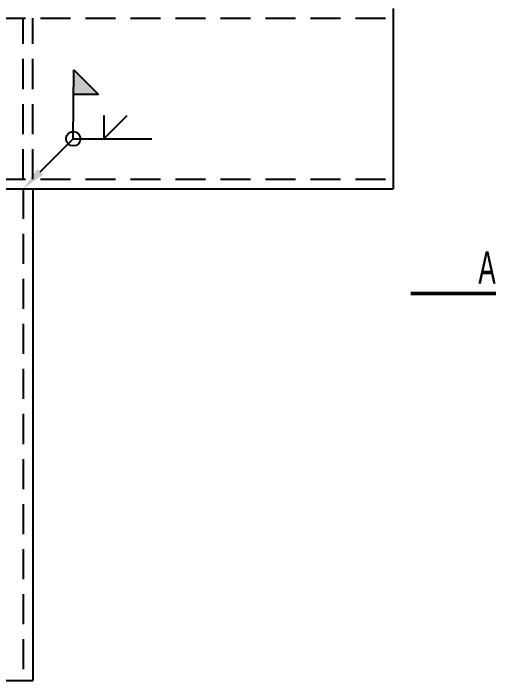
# Model space of a CAD drawing. Extents: x -40040 to 35635, y -182662 to -38118.
# Drawn here: x 12058 to 12461, y -165093 to -164538 of the extents above; entities that cross this region are included whole.
import ezdxf
from ezdxf import colors
from ezdxf.entities.mleader import LeaderData, LeaderLine
from ezdxf.math import Vec2, Vec3

# ---------------------------------------------------------------- set-up
doc = ezdxf.new("R2010")
doc.units = 0
doc.header["$LTSCALE"] = 1000
doc.header["$MEASUREMENT"] = 0
doc.linetypes.add('DASHED2', pattern=[0.375, 0.25, -0.125])
doc.layers.add('GL', color=131, linetype='Continuous')
doc.layers.add('JC', color=7, linetype='Continuous')
doc.styles.add('DIM_T3', font='ARIALN.TTF')
doc.styles.get("Standard").update_dxf_attribs({"font": 'tssdengs.shx', "width": 0.7, "bigfont": 'tssdchn.shx'})

msp = doc.modelspace()

# ---------------------------------------------------------------- hatches: boundary and pattern name
at = {"layer": 'JC'}
h = msp.add_hatch(color=2, dxfattribs=at)
h.dxf.hatch_style = 1
h.paths.add_polyline_path([(12128.67, -164605.11), (12108.07, -164584.51), (12107.94, -164605.11)])

# ---------------------------------------------------------------- linework, layer by layer
at = {"layer": 'GL'}
for p in [(12374.1, -164533.58), (11442.83, -164683.58)]:
    msp.add_line(p, (12374.1, -164683.58), dxfattribs=at)
at = {"layer": 'GL', "linetype": 'DASHED2', "ltscale": 0.1}
for p, q in [((11442.83, -164541.58), (12374.1, -164541.58)), ((12066.1, -164675.58), (12066.1, -164541.58)), ((12074.1, -164675.58), (12074.1, -164541.58)), ((11442.83, -164675.58), (12374.1, -164675.58))]:
    msp.add_line(p, q, dxfattribs=at)
at = {"layer": 'GL', "color": 3, "linetype": 'DASHED2', "ltscale": 0.1}
msp.add_line((12066.1, -164683.58), (12066.1, -165093.06), dxfattribs=at)
at = {"layer": 'GL', "color": 3}
for p in [(12074.1, -164683.58), (11924.1, -165093.06)]:
    msp.add_line(p, (12074.1, -165093.06), dxfattribs=at)
at = {"layer": 'JC', "color": 2}
for p, q in [((12107.69, -164641.99), (12108.07, -164584.51)), ((12108.07, -164584.51), (12128.67, -164605.11)), ((12128.67, -164605.11), (12107.94, -164605.11)), ((12133.15, -164622.48), (12133.15, -164641.99)), ((12133.15, -164641.99), (12152.66, -164622.48)), ((12108.05, -164641.99), (12173.16, -164641.99))]:
    msp.add_line(p, q, dxfattribs=at)
at = {"layer": 'JC', "color": 6, "const_width": 3}
msp.add_lwpolyline([(12388.65, -164770.82), (12459.73, -164770.82)], dxfattribs=at)
at = {"layer": 'JC', "color": 2}
msp.add_circle((12107.69, -164641.99), 6, dxfattribs=at)

# ---------------------------------------------------------------- texts
at = {"layer": 'JC', "color": 6, "style": 'DIM_T3', "width": 0.7}
msp.add_text('A', height=27.06, dxfattribs=at).set_placement((12445.13, -164762.64))

# ---------------------------------------------------------------- leaders
at = {"layer": 'JC', "color": 2}
ml = msp.add_multileader_mtext('Standard', dxfattribs=at)
ml.set_content('', color=2)
ml.set_leader_properties()
ml.build(insert=Vec2(0, 0))
ml.multileader.update_dxf_attribs({"text_right_attachment_type": 6, "dogleg_length": 0.36, "arrow_head_size": 20})
ctx = ml.context
ctx.base_point, ctx.char_height, ctx.arrow_head_size, ctx.landing_gap_size, ctx.plane_origin = Vec3(12108.05, -164641.99), 0.18, 20, 0.09, Vec3(12066.1, -164683.58)
ctx.right_attachment = 6
notes = []
notes.append((ctx, [(0, (1, 1, 0), (12107.69, -164641.99), (1, 0), 0.36, [(0, [(12066.1, -164683.58)], 0, [])])]))
ctx.mtext.insert, ctx.mtext.flow_direction = Vec3(12108.14, -164641.9), 5
for ctx, leaders in notes:
    for number, flags, end, landing, length, lines in leaders:
        leader = LeaderData()
        leader.index, (leader.has_last_leader_line, leader.has_dogleg_vector, leader.attachment_direction) = number, flags
        leader.last_leader_point, leader.dogleg_vector, leader.dogleg_length = Vec3(end), Vec3(landing), length
        for number, points, colour, breaks in lines:
            line = LeaderLine()
            line.index, line.vertices, line.color, line.breaks = number, Vec3.list(points), colors.encode_raw_color(colour), breaks
            leader.lines.append(line)
        ctx.leaders.append(leader)

doc.saveas('drawing.dxf')
